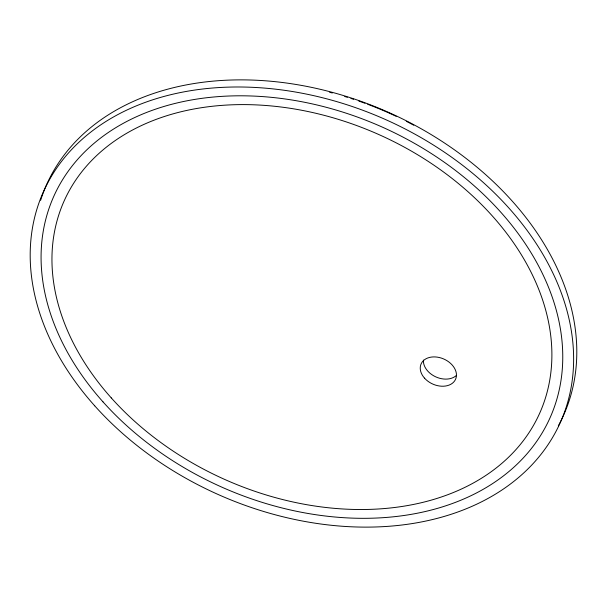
<?xml version="1.0" encoding="UTF-8"?>
<svg xmlns="http://www.w3.org/2000/svg" width="607" height="607" viewBox="0 0 607 607"><rect width="100%" height="100%" fill="white"/><g stroke="black" fill="none" stroke-linecap="round" stroke-linejoin="round"><path stroke-width="0.91" d="M329.654 92.294A271.716 197.093 24 0 1 332.325 92.992M344.73 96.505A271.716 197.093 24 0 1 347.379 97.317M350.907 98.425A271.716 197.093 24 0 1 353.562 99.29M358.866 101.088A271.716 197.093 24 0 1 365.019 103.281M367.652 104.26A271.716 197.093 24 0 1 396.174 116.324M406.295 121.301A271.716 197.093 24 0 1 413.777 125.224M40.631 200.31A283.037 205.303 24 0 1 385.703 111.111A283.037 205.303 24 0 1 558.334 425.811M456.236 375.574A18.87 13.688 24 0 1 435.416 376.704A18.87 13.688 24 0 1 423.443 360.072M102.985 401.849A271.716 197.093 24 0 0 547.499 423.178A271.716 197.093 24 0 0 255.266 96.156A271.716 197.093 24 0 0 102.985 401.849M111.271 397.896A260.388 188.883 24 0 0 537.263 418.337A260.388 188.883 24 0 0 257.209 104.943A260.388 188.883 24 0 0 111.271 397.896M94.692 405.802A283.037 205.303 24 0 0 557.727 428.011A283.037 205.303 24 0 0 253.324 87.362A283.037 205.303 24 0 0 94.692 405.802M424.536 378.153A18.87 13.688 24 0 0 455.402 379.633A18.87 13.688 24 0 0 435.113 356.924A18.87 13.688 24 0 0 424.536 378.153"/></g></svg>
